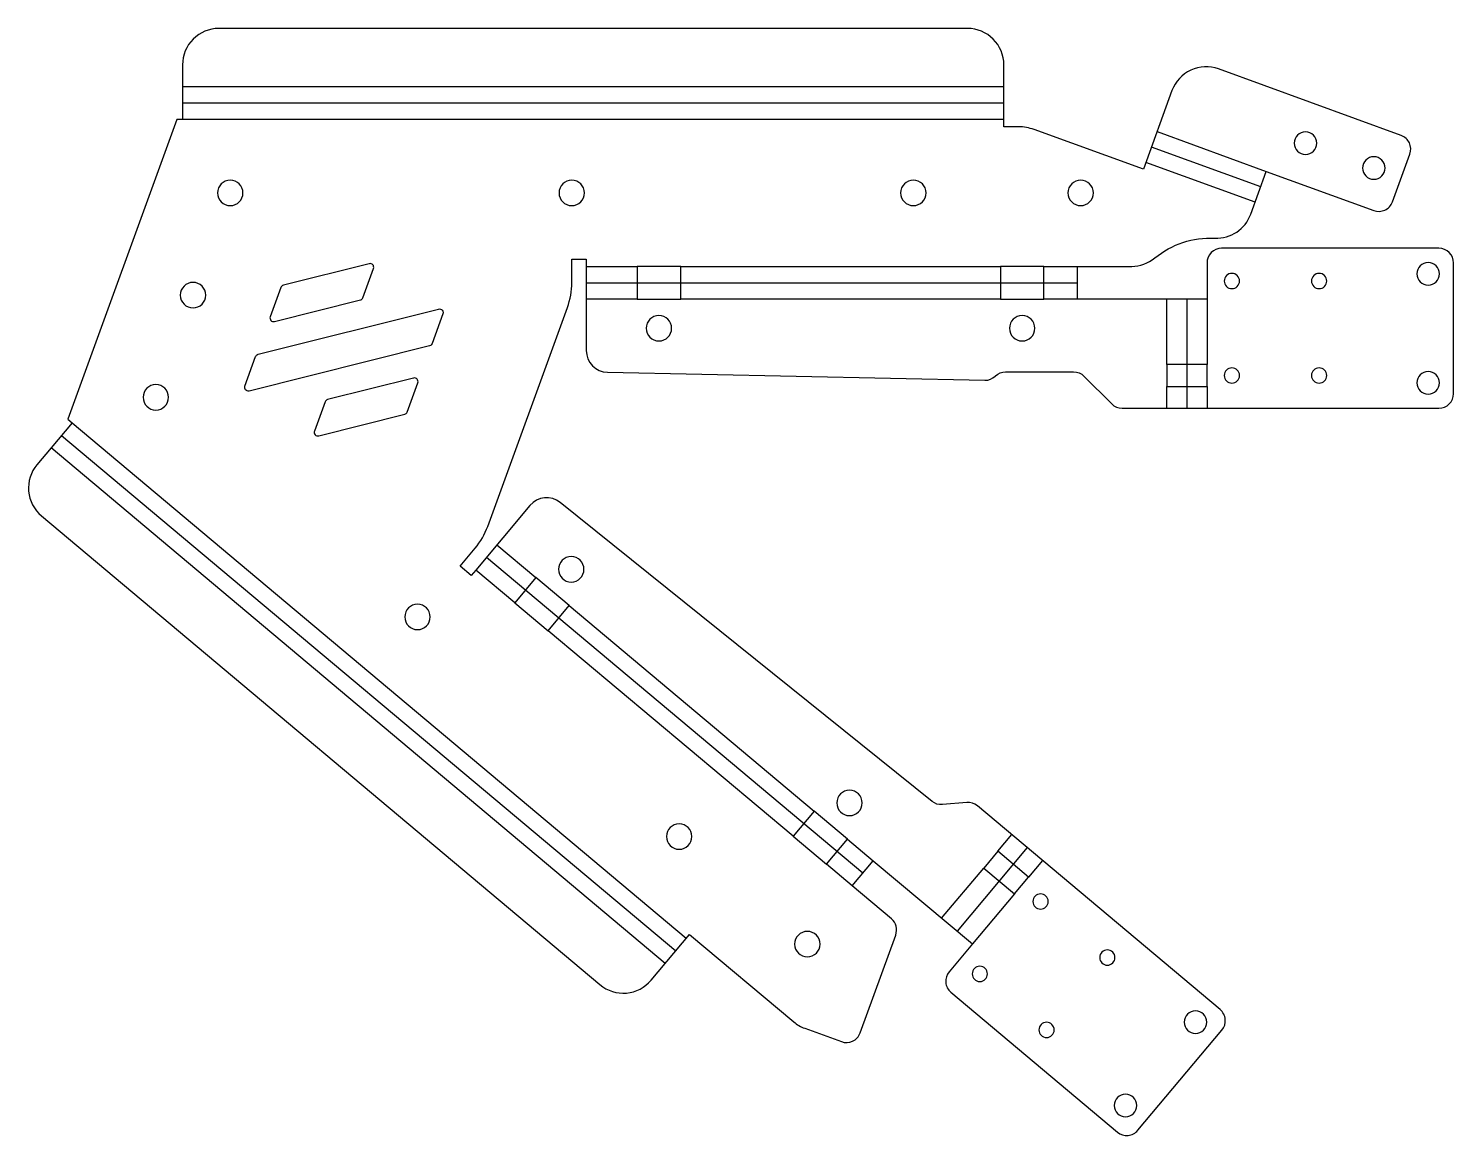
# Model space of a CAD drawing. Header units: millimetres. Extents: x -151 to 46, y -100 to 52.
import ezdxf

# ---------------------------------------------------------------- set-up
doc = ezdxf.new("R2010")
doc.units = ezdxf.units.MM

msp = doc.modelspace()

# ---------------------------------------------------------------- linework, layer by layer
at = {"layer": 'BEND'}
for p, q in [((-16.26, 41.98), (-129.32, 41.98)), ((19.09, 30.46), (4.06, 35.93)), ((-73.74, 17.26), (-6.12, 17.26)), ((8.94, 15), (8.94, 0)), ((-145.97, -3.74), (-61.43, -74.67)), ((-35.69, -64, 0), (-87.49, -20.54, 0)), ((-13.07, -60.45, 0), (-22.71, -71.94, 0))]:
    msp.add_line(p, q, dxfattribs=at)
at = {"layer": 'BEND_EXTENT'}
for p, q in [((-129.32, 44.25), (-16.26, 44.25)), ((-16.26, 39.72), (-129.32, 39.72)), ((4.83, 38.06), (19.86, 32.59)), ((18.32, 28.33), (3.28, 33.81)), ((-73.74, 19.52), (-66.74, 19.52)), ((-60.74, 19.52), (-16.74, 19.52)), ((-10.74, 19.52), (-6.12, 19.52)), ((-66.74, 15), (-73.74, 15)), ((-16.74, 15), (-60.74, 15)), ((-6.12, 15), (-10.74, 15)), ((6.17, 6), (6.17, 15)), ((11.7, 15), (11.7, 6)), ((6.17, 0), (6.17, 3)), ((11.7, 3), (11.7, 0)), ((-144.51, -2.01), (-59.98, -72.94)), ((-62.89, -76.41), (-147.42, -5.47)), ((-86.04, -18.8, 0), (-80.68, -23.3, 0)), ((-83.59, -26.77), (-88.95, -22.27)), ((-76.08, -27.16, 0), (-42.38, -55.44, 0)), ((-45.28, -58.91), (-78.99, -30.62)), ((-17.11, -60.97, 0), (-15.18, -58.68, 0)), ((-37.78, -59.3, 0), (-34.24, -62.27, 0)), ((-37.15, -65.73), (-40.69, -62.76)), ((-10.95, -62.23, 0), (-12.88, -64.53, 0)), ((-24.83, -70.17, 0), (-19.04, -63.27, 0)), ((-14.81, -66.83, 0), (-20.59, -73.72, 0))]:
    msp.add_line(p, q, dxfattribs=at)
at = {"layer": 'INTERIOR_PROFILES'}
for points in [[(-115.79, 16.61), (-117.25, 12.59, 0.601102), (-116.66, 11.93), (-104.84, 14.89, 0.249139), (-104.49, 15.2), (-103.03, 19.23, 0.601115), (-103.62, 19.88), (-115.44, 16.92, 0.249131)], [(-119.25, 7.11, -0.249117), (-118.9, 7.42), (-94.07, 13.64, -0.60113), (-93.48, 12.98), (-94.97, 8.89, -0.249117), (-95.32, 8.57), (-120.14, 2.36, -0.601131), (-120.73, 3.02)], [(-109.69, 0.88), (-111.16, -3.14, 0.601102), (-110.56, -3.8), (-98.74, -0.84, 0.249139), (-98.39, -0.53), (-96.93, 3.5, 0.601115), (-97.52, 4.15), (-109.34, 1.19, 0.249131)]]:
    msp.add_lwpolyline(points, format="xyb", close=True, dxfattribs=at)
for points in [[(-60.74, 19.52), (-66.74, 19.52), (-66.74, 15), (-60.74, 15)], [(-10.74, 19.52), (-16.74, 19.52), (-16.74, 15), (-10.74, 15)], [(11.7, 6), (6.17, 6), (6.17, 3), (11.7, 3)], [(-76.08, -27.16), (-80.68, -23.3), (-83.59, -26.77), (-78.99, -30.62)], [(-37.78, -59.3), (-42.38, -55.44), (-45.28, -58.91), (-40.69, -62.76)], [(-19.04, -63.27), (-14.81, -66.83), (-12.88, -64.53), (-17.11, -60.97)]]:
    msp.add_lwpolyline(points, close=True, dxfattribs=at)
at = {"layer": 'INTERIOR_PROFILES', "extrusion": (0, 0, -1)}
for centre, radius in [((-25.27, 36.47), 1.55), ((-34.67, 33.05), 1.55), ((122.75, 29.62), 1.75), ((75.74, 29.62), 1.75), ((28.72, 29.62), 1.75), ((5.69, 29.62), 1.75), ((-42.13, 18.5), 1.55), ((-15.13, 17.5), 1.05), ((-27.13, 17.5), 1.05), ((127.87, 15.56), 1.75), ((63.74, 11), 1.75), ((13.74, 11), 1.75), ((-15.13, 4.5), 1.05), ((-27.13, 4.5), 1.05), ((-42.13, 3.5), 1.55), ((132.99, 1.5), 1.75), ((75.81, -22.17), 1.75), ((96.97, -28.72), 1.75), ((37.51, -54.31), 1.75), ((60.96, -58.94), 1.75), ((11.21, -67.88), 1.05), ((43.31, -73.74), 1.75), ((2.02, -75.59), 1.05), ((19.57, -77.84), 1.05), ((-10.11, -84.47), 1.55), ((10.38, -85.55), 1.05), ((-0.47, -95.96), 1.55)]:
    msp.add_circle(centre, radius, dxfattribs=at)
at = {"layer": 'OUTER_PROFILES'}
msp.add_lwpolyline([(-31.15, -72.49, 0.315299), (-31.74, -70.27), (-37.15, -65.73), (-34.24, -62.27), (-20.59, -73.72), (-23.8, -77.55, 0.414214), (-23.56, -80.37), (-0.63, -99.61, 0.414214), (2.19, -99.36), (13.76, -85.57, 0.414214), (13.51, -82.75), (-19.91, -54.71, 0.198912), (-21.37, -54.25), (-24.73, -54.54, -0.193433), (-26.15, -54.11), (-77.32, -12.98, 0.408045), (-81.5, -13.39), (-88.95, -22.27), (-89.59, -23.03), (-91.12, -21.75), (-89.04, -19.27, 0.087489), (-87.31, -16.26), (-76.34, 13.87, 0.087489), (-75.74, 17.29), (-75.74, 20.52), (-73.74, 20.52), (-73.74, 7.94, 0.408045), (-70.8, 4.94), (-18.88, 3.84, 0.198912), (-17.46, 4.4), (-17.41, 4.44, -0.193433), (-16.02, 5), (-6.66, 5, -0.198912), (-5.24, 4.41), (-1.41, 0.59, 0.198912), (0, 0), (43.63, 0, 0.414214), (45.63, 2), (45.63, 20, 0.414214), (43.63, 22), (13.7, 22, 0.414214), (11.7, 20), (11.7, 15), (-6.12, 15), (-6.12, 19.52), (1.33, 19.52, 0.174397), (4.52, 20.67, -0.187444), (12.77, 23.4, 0.329244), (17.72, 26.69), (19.86, 32.59), (34.67, 27.2, 0.414214), (37.23, 28.39), (39.62, 34.97, 0.414214), (38.43, 37.53), (13.29, 46.68, 0.414214), (6.88, 43.7), (2.94, 32.87), (-12.1, 38.34, 0.087489), (-14.26, 38.72), (-16.26, 38.72), (-16.26, 47.25, 0.414214), (-21.26, 52.25), (-124.32, 52.25, 0.414214), (-129.32, 47.25), (-129.32, 39.72), (-130.09, 39.72), (-145.1, -1.52), (-144.51, -2.01), (-147.42, -5.47), (-149.35, -7.77, 0.414214), (-148.73, -14.82), (-71.86, -79.32, 0.414214), (-64.82, -78.7), (-59.53, -72.41), (-45.18, -84.45, 0.087489), (-43.67, -85.32), (-38.62, -87.16, 0.414214), (-36.05, -85.96)], format="xyb", close=True, dxfattribs=at)

doc.saveas('drawing.dxf')
